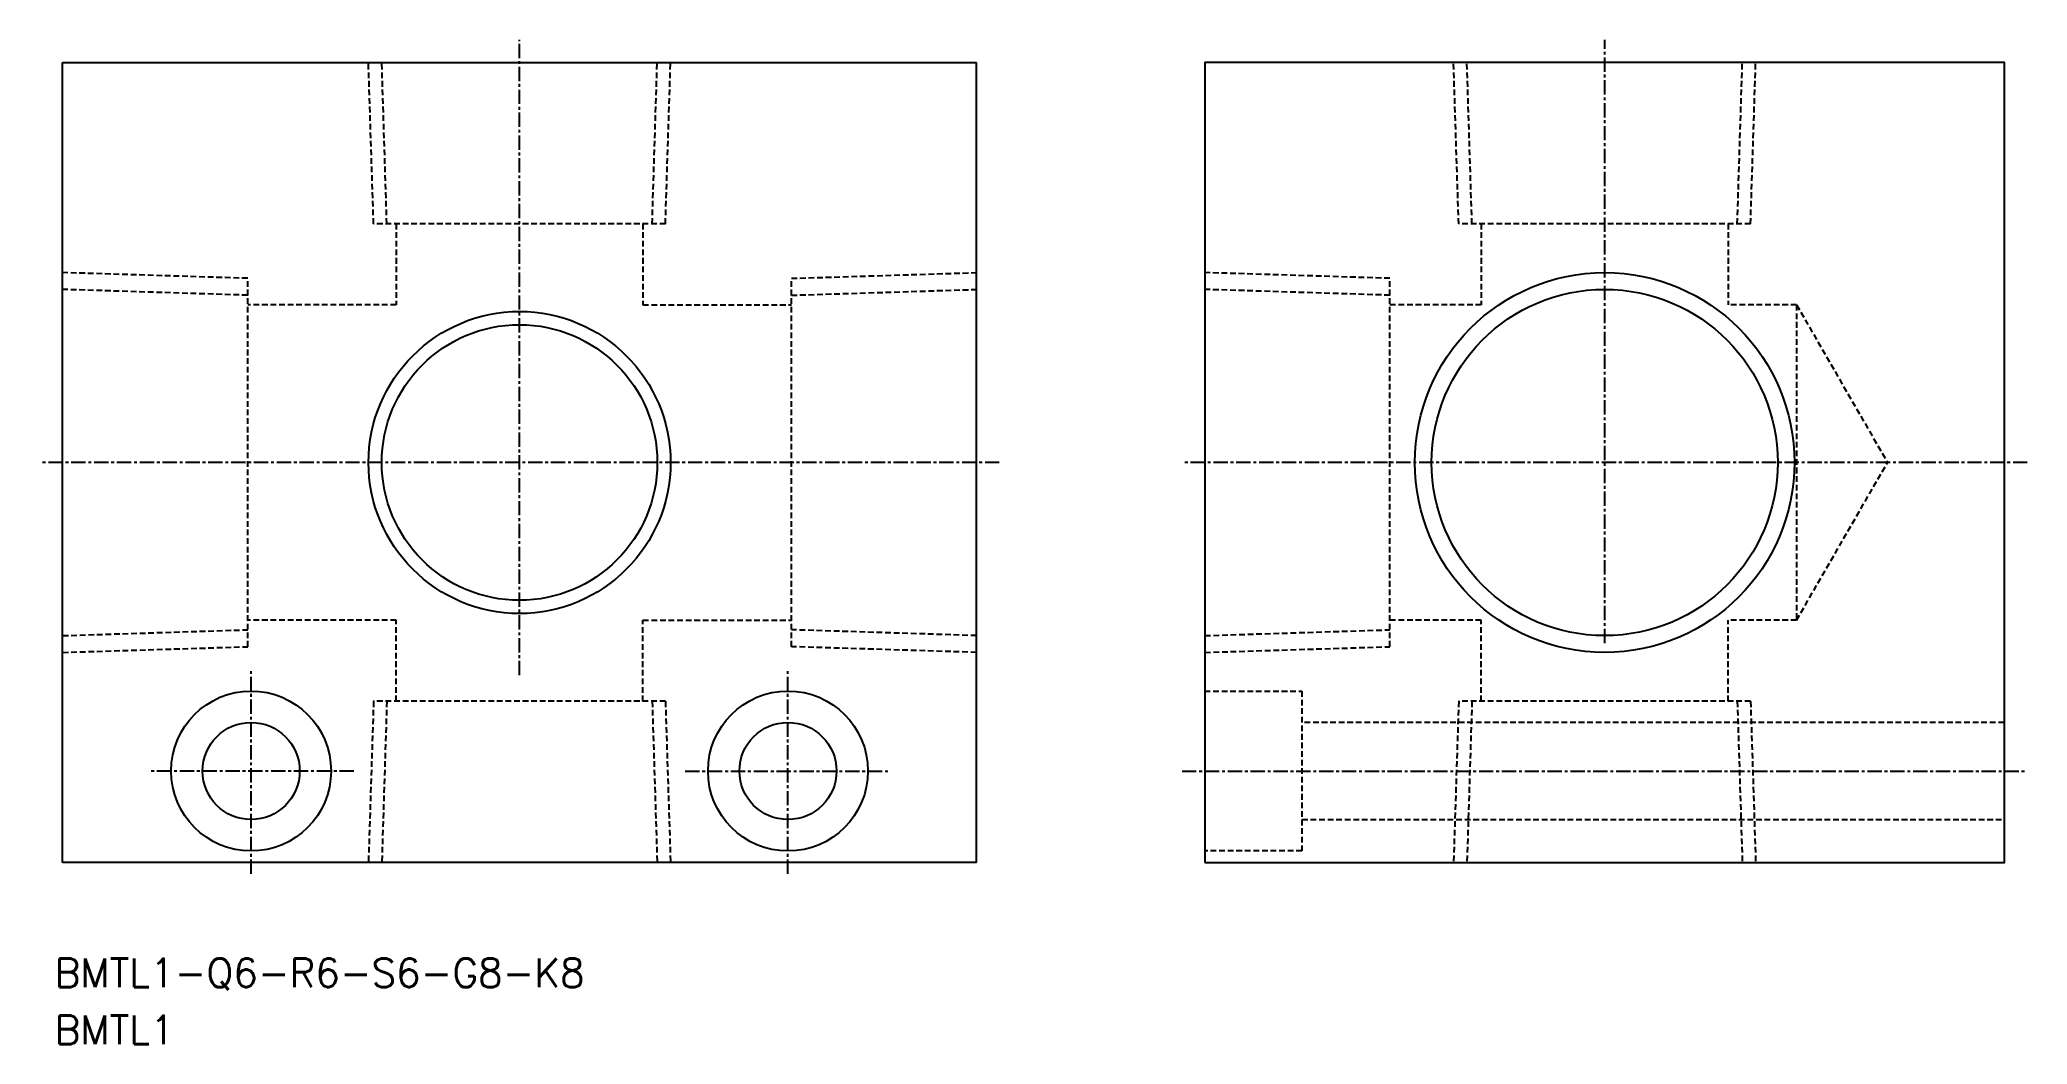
# Model space of a CAD drawing. Extents: x 66 to 240, y 54 to 142.
import ezdxf
from ezdxf.enums import TextEntityAlignment as Align

# ---------------------------------------------------------------- set-up
doc = ezdxf.new("R2010")
doc.units = 0
doc.linetypes.add('CENTER', pattern=[2, 1.25, -0.25, 0.25, -0.25])
doc.linetypes.add('DASHED', pattern=[0.75, 0.5, -0.25])
doc.layers.get('0').update_dxf_attribs({"linetype": 'CONTINUOUS'})
doc.layers.add('CENTER', color=1, linetype='CENTER')
doc.styles.get("Standard").update_dxf_attribs({"font": 'txt.shx', "bigfont": 'extfont.shx'})

msp = doc.modelspace()

# ---------------------------------------------------------------- linework, layer by layer
at = {"color": 7, "linetype": 'CONTINUOUS'}
for p, q in [((68.14, 70), (68.14, 140)), ((68.14, 140), (148.14, 140)), ((148.14, 70), (148.14, 140)), ((148.14, 70), (68.14, 70))]:
    msp.add_line(p, q, dxfattribs=at)
at = {"color": 3, "linetype": 'DASHED'}
for p, q in [((95.36, 125.9), (94.91, 140)), ((96.52, 125.9), (96.08, 140)), ((119.75, 125.9), (120.19, 140)), ((120.91, 125.9), (121.36, 140)), ((190.36, 125.9), (189.91, 140)), ((191.52, 125.9), (191.08, 140)), ((214.75, 125.9), (215.19, 140)), ((215.91, 125.9), (216.36, 140)), ((120.91, 125.9), (95.36, 125.9)), ((97.34, 125.9), (97.34, 118.8)), ((118.94, 125.9), (118.94, 118.8)), ((215.91, 125.9), (190.36, 125.9)), ((192.34, 125.9), (192.34, 118.8)), ((213.94, 125.9), (213.94, 118.8)), ((84.34, 121.12), (68.14, 121.62)), ((84.34, 119.64), (68.14, 120.15)), ((84.34, 88.88), (84.34, 121.12)), ((131.94, 121.12), (148.14, 121.62)), ((131.94, 88.88), (131.94, 121.12)), ((131.94, 119.64), (148.14, 120.15)), ((184.34, 121.12), (168.14, 121.62)), ((184.34, 119.64), (168.14, 120.15)), ((184.34, 88.88), (184.34, 121.12)), ((97.34, 118.8), (84.34, 118.8)), ((118.94, 118.8), (131.94, 118.8)), ((192.34, 118.8), (184.34, 118.8)), ((219.94, 118.8), (213.94, 118.8)), ((219.94, 118.8), (219.94, 91.2)), ((219.94, 118.8), (227.9, 105)), ((219.94, 91.2), (227.9, 105)), ((97.34, 91.2), (84.34, 91.2)), ((97.34, 84.1), (97.34, 91.2)), ((118.94, 84.1), (118.94, 91.2)), ((118.94, 91.2), (131.94, 91.2)), ((192.34, 91.2), (184.34, 91.2)), ((192.34, 84.1), (192.34, 91.2)), ((213.94, 84.1), (213.94, 91.2)), ((219.94, 91.2), (213.94, 91.2)), ((68.14, 89.85), (84.34, 90.36)), ((68.14, 88.38), (84.34, 88.88)), ((148.14, 89.85), (131.94, 90.36)), ((148.14, 88.38), (131.94, 88.88)), ((168.14, 89.85), (184.34, 90.36)), ((168.14, 88.38), (184.34, 88.88)), ((95.36, 84.1), (94.91, 70)), ((120.91, 84.1), (95.36, 84.1)), ((96.52, 84.1), (96.08, 70)), ((119.75, 84.1), (120.19, 70)), ((120.91, 84.1), (121.36, 70)), ((168.11, 84.99), (176.64, 84.99)), ((176.64, 84.99), (176.64, 71)), ((190.36, 84.1), (189.91, 70)), ((215.91, 84.1), (190.36, 84.1)), ((191.52, 84.1), (191.08, 70)), ((214.75, 84.1), (215.19, 70)), ((215.91, 84.1), (216.36, 70)), ((238.11, 82.25), (176.64, 82.25)), ((176.64, 73.75), (238.11, 73.75)), ((176.64, 71), (168.11, 71))]:
    msp.add_line(p, q, dxfattribs=at)
at = {"color": 7, "linetype": 'CONTINUOUS'}
msp.add_lwpolyline([(168.14, 70), (238.14, 70), (238.14, 140), (168.14, 140)], close=True, dxfattribs=at)
at = {"color": 3, "linetype": 'CONTINUOUS'}
for centre, radius in [((203.14, 105), 16.62), ((108.14, 105), 13.22)]:
    msp.add_circle(centre, radius, dxfattribs=at)
at = {"color": 7, "linetype": 'CONTINUOUS'}
for centre, radius in [((203.14, 105), 15.15), ((108.14, 105), 12.06), ((84.64, 78), 7), ((131.64, 78), 7), ((84.64, 78), 4.25), ((131.64, 78), 4.25)]:
    msp.add_circle(centre, radius, dxfattribs=at)
at = {"layer": 'CENTER', "color": 1, "linetype": 'CENTER'}
for p, q in [((108.14, 86.38), (108.14, 142)), ((203.14, 89.2), (203.14, 142)), ((150.14, 105), (66.14, 105)), ((240.14, 105), (166.14, 105)), ((84.64, 69), (84.64, 87)), ((131.64, 69), (131.64, 87)), ((93.64, 78), (75.64, 78)), ((122.64, 78), (140.64, 78)), ((166.14, 78), (240.14, 78))]:
    msp.add_line(p, q, dxfattribs=at)

# ---------------------------------------------------------------- texts
at = {"color": 7, "linetype": 'CONTINUOUS'}
for s, p in [('BMTL1-Q6-R6-S6-G8-K8', (67.44, 60.34)), ('BMTL1', (67.44, 55.34))]:
    msp.add_text(s, height=2.5, dxfattribs=at).set_placement(p, align=Align.MIDDLE_LEFT)

doc.saveas('drawing.dxf')
